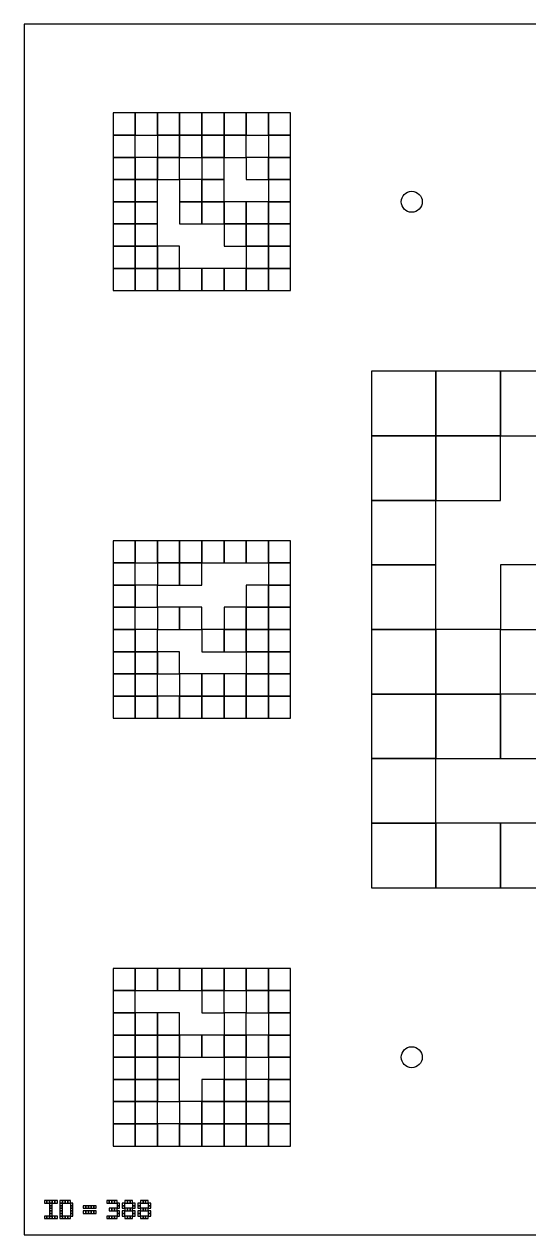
# Model space of a CAD drawing. Extents: x 0 to 1260, y 0 to 1580.
# Drawn here: x 0 to 125, y 320 to 620 of the extents above; entities that cross this region are included whole.
import ezdxf

# ---------------------------------------------------------------- set-up
doc = ezdxf.new("R2010")
doc.units = 0
for name, color, linetype in [('BLACK_POCKET', 7, 'CONTINUOUS'), ('BOARD_TEXT', 7, 'CONTINUOUS'), ('CUT', 7, 'CONTINUOUS'), ('MOUNT_HOLE', 6, 'CONTINUOUS')]:
    doc.layers.add(name, color=color, linetype=linetype)

msp = doc.modelspace()

# ---------------------------------------------------------------- linework, layer by layer
at = {"layer": 'BLACK_POCKET'}
for p, q in [((27.5, 598), (22, 598)), ((22, 598), (22, 592.5)), ((27.5, 592.5), (27.5, 598)), ((33, 598), (27.5, 598)), ((27.5, 598), (27.5, 592.5)), ((33, 592.5), (33, 598)), ((38.5, 598), (33, 598)), ((33, 598), (33, 592.5)), ((38.5, 592.5), (38.5, 598)), ((44, 598), (38.5, 598)), ((38.5, 598), (38.5, 592.5)), ((44, 592.5), (44, 598)), ((49.5, 598), (44, 598)), ((44, 598), (44, 592.5)), ((49.5, 592.5), (49.5, 598)), ((55, 598), (49.5, 598)), ((49.5, 598), (49.5, 592.5)), ((55, 592.5), (55, 598)), ((60.5, 598), (55, 598)), ((55, 598), (55, 592.5)), ((60.5, 592.5), (60.5, 598)), ((66, 598), (60.5, 598)), ((60.5, 598), (60.5, 592.5)), ((66, 592.5), (66, 598)), ((22, 592.5), (27.5, 592.5)), ((27.5, 592.5), (22, 592.5)), ((22, 592.5), (22, 587)), ((27.5, 592.5), (33, 592.5)), ((27.5, 587), (27.5, 592.5)), ((33, 592.5), (38.5, 592.5)), ((38.5, 592.5), (33, 592.5)), ((33, 592.5), (33, 587)), ((38.5, 592.5), (44, 592.5)), ((38.5, 587), (38.5, 592.5)), ((44, 592.5), (38.5, 592.5)), ((38.5, 592.5), (38.5, 587)), ((44, 592.5), (49.5, 592.5)), ((44, 587), (44, 592.5)), ((49.5, 592.5), (44, 592.5)), ((44, 592.5), (44, 587)), ((49.5, 592.5), (55, 592.5)), ((49.5, 587), (49.5, 592.5)), ((55, 592.5), (49.5, 592.5)), ((49.5, 592.5), (49.5, 587)), ((55, 592.5), (60.5, 592.5)), ((55, 587), (55, 592.5)), ((60.5, 592.5), (66, 592.5)), ((66, 592.5), (60.5, 592.5)), ((60.5, 592.5), (60.5, 587)), ((66, 587), (66, 592.5)), ((22, 587), (27.5, 587)), ((27.5, 587), (22, 587)), ((22, 587), (22, 581.5)), ((27.5, 581.5), (27.5, 587)), ((33, 587), (27.5, 587)), ((27.5, 587), (27.5, 581.5)), ((33, 587), (38.5, 587)), ((33, 581.5), (33, 587)), ((38.5, 587), (33, 587)), ((33, 587), (33, 581.5)), ((38.5, 587), (44, 587)), ((38.5, 581.5), (38.5, 587)), ((44, 587), (49.5, 587)), ((49.5, 587), (44, 587)), ((44, 587), (44, 581.5)), ((49.5, 587), (55, 587)), ((49.5, 581.5), (49.5, 587)), ((60.5, 587), (55, 587)), ((55, 587), (55, 581.5)), ((60.5, 587), (66, 587)), ((60.5, 581.5), (60.5, 587)), ((66, 587), (60.5, 587)), ((60.5, 587), (60.5, 581.5)), ((66, 581.5), (66, 587)), ((22, 581.5), (27.5, 581.5)), ((27.5, 581.5), (22, 581.5)), ((22, 581.5), (22, 576)), ((27.5, 581.5), (33, 581.5)), ((27.5, 576), (27.5, 581.5)), ((33, 581.5), (27.5, 581.5)), ((27.5, 581.5), (27.5, 576)), ((33, 581.5), (38.5, 581.5)), ((33, 576), (33, 581.5)), ((44, 581.5), (38.5, 581.5)), ((38.5, 581.5), (38.5, 576)), ((44, 581.5), (49.5, 581.5)), ((44, 576), (44, 581.5)), ((49.5, 581.5), (44, 581.5)), ((44, 581.5), (44, 576)), ((49.5, 576), (49.5, 581.5)), ((55, 581.5), (60.5, 581.5)), ((60.5, 581.5), (66, 581.5)), ((66, 581.5), (60.5, 581.5)), ((60.5, 581.5), (60.5, 576)), ((66, 576), (66, 581.5)), ((22, 576), (27.5, 576)), ((27.5, 576), (22, 576)), ((22, 576), (22, 570.5)), ((27.5, 576), (33, 576)), ((27.5, 570.5), (27.5, 576)), ((33, 576), (27.5, 576)), ((27.5, 576), (27.5, 570.5)), ((33, 570.5), (33, 576)), ((38.5, 576), (44, 576)), ((44, 576), (38.5, 576)), ((38.5, 576), (38.5, 570.5)), ((44, 576), (49.5, 576)), ((44, 570.5), (44, 576)), ((49.5, 576), (44, 576)), ((44, 576), (44, 570.5)), ((49.5, 570.5), (49.5, 576)), ((55, 576), (49.5, 576)), ((49.5, 576), (49.5, 570.5)), ((55, 570.5), (55, 576)), ((60.5, 576), (55, 576)), ((55, 576), (55, 570.5)), ((60.5, 576), (66, 576)), ((60.5, 570.5), (60.5, 576)), ((66, 576), (60.5, 576)), ((60.5, 576), (60.5, 570.5)), ((66, 570.5), (66, 576)), ((22, 570.5), (27.5, 570.5)), ((27.5, 570.5), (22, 570.5)), ((22, 570.5), (22, 565)), ((27.5, 570.5), (33, 570.5)), ((27.5, 565), (27.5, 570.5)), ((33, 570.5), (27.5, 570.5)), ((27.5, 570.5), (27.5, 565)), ((33, 565), (33, 570.5)), ((38.5, 570.5), (44, 570.5)), ((44, 570.5), (49.5, 570.5)), ((49.5, 570.5), (55, 570.5)), ((55, 570.5), (49.5, 570.5)), ((49.5, 570.5), (49.5, 565)), ((55, 570.5), (60.5, 570.5)), ((55, 565), (55, 570.5)), ((60.5, 570.5), (55, 570.5)), ((55, 570.5), (55, 565)), ((60.5, 570.5), (66, 570.5)), ((60.5, 565), (60.5, 570.5)), ((66, 570.5), (60.5, 570.5)), ((60.5, 570.5), (60.5, 565)), ((66, 565), (66, 570.5)), ((22, 565), (27.5, 565)), ((27.5, 565), (22, 565)), ((22, 565), (22, 559.5)), ((27.5, 565), (33, 565)), ((27.5, 559.5), (27.5, 565)), ((33, 565), (27.5, 565)), ((27.5, 565), (27.5, 559.5)), ((33, 559.5), (33, 565)), ((38.5, 565), (33, 565)), ((33, 565), (33, 559.5)), ((38.5, 559.5), (38.5, 565)), ((49.5, 565), (55, 565)), ((55, 565), (60.5, 565)), ((60.5, 565), (55, 565)), ((55, 565), (55, 559.5)), ((60.5, 565), (66, 565)), ((60.5, 559.5), (60.5, 565)), ((66, 565), (60.5, 565)), ((60.5, 565), (60.5, 559.5)), ((66, 559.5), (66, 565)), ((22, 559.5), (27.5, 559.5)), ((27.5, 559.5), (22, 559.5)), ((22, 559.5), (22, 554)), ((27.5, 559.5), (33, 559.5)), ((27.5, 554), (27.5, 559.5)), ((33, 559.5), (27.5, 559.5)), ((27.5, 559.5), (27.5, 554)), ((33, 559.5), (38.5, 559.5)), ((33, 554), (33, 559.5)), ((38.5, 559.5), (33, 559.5)), ((33, 559.5), (33, 554)), ((38.5, 554), (38.5, 559.5)), ((44, 559.5), (38.5, 559.5)), ((38.5, 559.5), (38.5, 554)), ((44, 554), (44, 559.5)), ((49.5, 559.5), (44, 559.5)), ((44, 559.5), (44, 554)), ((49.5, 554), (49.5, 559.5)), ((55, 559.5), (49.5, 559.5)), ((49.5, 559.5), (49.5, 554)), ((55, 559.5), (60.5, 559.5)), ((55, 554), (55, 559.5)), ((60.5, 559.5), (55, 559.5)), ((55, 559.5), (55, 554)), ((60.5, 559.5), (66, 559.5)), ((60.5, 554), (60.5, 559.5)), ((66, 559.5), (60.5, 559.5)), ((60.5, 559.5), (60.5, 554)), ((66, 554), (66, 559.5)), ((22, 554), (27.5, 554)), ((27.5, 554), (33, 554)), ((33, 554), (38.5, 554)), ((38.5, 554), (44, 554)), ((44, 554), (49.5, 554)), ((49.5, 554), (55, 554)), ((55, 554), (60.5, 554)), ((60.5, 554), (66, 554)), ((102, 534), (86, 534)), ((86, 534), (86, 518)), ((102, 518), (102, 534)), ((118, 534), (102, 534)), ((102, 534), (102, 518)), ((118, 518), (118, 534)), ((134, 534), (118, 534)), ((118, 534), (118, 518)), ((86, 518), (102, 518)), ((102, 518), (86, 518)), ((86, 518), (86, 502)), ((102, 518), (118, 518)), ((102, 502), (102, 518)), ((118, 518), (102, 518)), ((102, 518), (102, 502)), ((118, 518), (134, 518)), ((118, 502), (118, 518)), ((86, 502), (102, 502)), ((102, 502), (86, 502)), ((86, 502), (86, 486)), ((102, 502), (118, 502)), ((102, 486), (102, 502)), ((27.5, 492), (22, 492)), ((22, 492), (22, 486.5)), ((27.5, 486.5), (27.5, 492)), ((33, 492), (27.5, 492)), ((27.5, 492), (27.5, 486.5)), ((33, 486.5), (33, 492)), ((38.5, 492), (33, 492)), ((33, 492), (33, 486.5)), ((38.5, 486.5), (38.5, 492)), ((44, 492), (38.5, 492)), ((38.5, 492), (38.5, 486.5)), ((44, 486.5), (44, 492)), ((49.5, 492), (44, 492)), ((44, 492), (44, 486.5)), ((49.5, 486.5), (49.5, 492)), ((55, 492), (49.5, 492)), ((49.5, 492), (49.5, 486.5)), ((55, 486.5), (55, 492)), ((60.5, 492), (55, 492)), ((55, 492), (55, 486.5)), ((60.5, 486.5), (60.5, 492)), ((66, 492), (60.5, 492)), ((60.5, 492), (60.5, 486.5)), ((66, 486.5), (66, 492)), ((22, 486.5), (27.5, 486.5)), ((27.5, 486.5), (22, 486.5)), ((22, 486.5), (22, 481)), ((27.5, 486.5), (33, 486.5)), ((27.5, 481), (27.5, 486.5)), ((33, 486.5), (38.5, 486.5)), ((38.5, 486.5), (33, 486.5)), ((33, 486.5), (33, 481)), ((38.5, 486.5), (44, 486.5)), ((38.5, 481), (38.5, 486.5)), ((44, 486.5), (38.5, 486.5)), ((38.5, 486.5), (38.5, 481)), ((44, 486.5), (49.5, 486.5)), ((44, 481), (44, 486.5)), ((49.5, 486.5), (55, 486.5)), ((55, 486.5), (60.5, 486.5)), ((60.5, 486.5), (66, 486.5)), ((66, 486.5), (60.5, 486.5)), ((60.5, 486.5), (60.5, 481)), ((66, 481), (66, 486.5)), ((86, 486), (102, 486)), ((102, 486), (86, 486)), ((86, 486), (86, 470)), ((102, 470), (102, 486)), ((134, 486), (118, 486)), ((118, 486), (118, 470)), ((22, 481), (27.5, 481)), ((27.5, 481), (22, 481)), ((22, 481), (22, 475.5)), ((27.5, 475.5), (27.5, 481)), ((33, 481), (27.5, 481)), ((27.5, 481), (27.5, 475.5)), ((33, 481), (38.5, 481)), ((33, 475.5), (33, 481)), ((38.5, 481), (44, 481)), ((60.5, 481), (55, 481)), ((55, 481), (55, 475.5)), ((60.5, 481), (66, 481)), ((60.5, 475.5), (60.5, 481)), ((66, 481), (60.5, 481)), ((60.5, 481), (60.5, 475.5)), ((66, 475.5), (66, 481)), ((22, 475.5), (27.5, 475.5)), ((27.5, 475.5), (22, 475.5)), ((22, 475.5), (22, 470)), ((27.5, 475.5), (33, 475.5)), ((27.5, 470), (27.5, 475.5)), ((38.5, 475.5), (33, 475.5)), ((33, 475.5), (33, 470)), ((38.5, 470), (38.5, 475.5)), ((44, 475.5), (38.5, 475.5)), ((38.5, 475.5), (38.5, 470)), ((44, 470), (44, 475.5)), ((55, 475.5), (49.5, 475.5)), ((49.5, 475.5), (49.5, 470)), ((55, 475.5), (60.5, 475.5)), ((55, 470), (55, 475.5)), ((60.5, 475.5), (55, 475.5)), ((55, 475.5), (55, 470)), ((60.5, 475.5), (66, 475.5)), ((60.5, 470), (60.5, 475.5)), ((66, 475.5), (60.5, 475.5)), ((60.5, 475.5), (60.5, 470)), ((66, 470), (66, 475.5)), ((22, 470), (27.5, 470)), ((27.5, 470), (22, 470)), ((22, 470), (22, 464.5)), ((27.5, 464.5), (27.5, 470)), ((33, 470), (27.5, 470)), ((27.5, 470), (27.5, 464.5)), ((33, 470), (38.5, 470)), ((33, 464.5), (33, 470)), ((38.5, 470), (44, 470)), ((49.5, 470), (44, 470)), ((44, 470), (44, 464.5)), ((49.5, 470), (55, 470)), ((49.5, 464.5), (49.5, 470)), ((55, 470), (49.5, 470)), ((49.5, 470), (49.5, 464.5)), ((55, 470), (60.5, 470)), ((55, 464.5), (55, 470)), ((60.5, 470), (55, 470)), ((55, 470), (55, 464.5)), ((60.5, 470), (66, 470)), ((60.5, 464.5), (60.5, 470)), ((66, 470), (60.5, 470)), ((60.5, 470), (60.5, 464.5)), ((66, 464.5), (66, 470)), ((86, 470), (102, 470)), ((102, 470), (86, 470)), ((86, 470), (86, 454)), ((102, 454), (102, 470)), ((118, 470), (102, 470)), ((102, 470), (102, 454)), ((118, 470), (134, 470)), ((118, 454), (118, 470)), ((22, 464.5), (27.5, 464.5)), ((27.5, 464.5), (22, 464.5)), ((22, 464.5), (22, 459)), ((27.5, 464.5), (33, 464.5)), ((27.5, 459), (27.5, 464.5)), ((33, 464.5), (27.5, 464.5)), ((27.5, 464.5), (27.5, 459)), ((33, 459), (33, 464.5)), ((38.5, 464.5), (33, 464.5)), ((33, 464.5), (33, 459)), ((38.5, 459), (38.5, 464.5)), ((44, 464.5), (49.5, 464.5)), ((49.5, 464.5), (55, 464.5)), ((55, 464.5), (60.5, 464.5)), ((60.5, 464.5), (55, 464.5)), ((55, 464.5), (55, 459)), ((60.5, 464.5), (66, 464.5)), ((60.5, 459), (60.5, 464.5)), ((66, 464.5), (60.5, 464.5)), ((60.5, 464.5), (60.5, 459)), ((66, 459), (66, 464.5)), ((22, 459), (27.5, 459)), ((27.5, 459), (22, 459)), ((22, 459), (22, 453.5)), ((27.5, 459), (33, 459)), ((27.5, 453.5), (27.5, 459)), ((33, 459), (27.5, 459)), ((27.5, 459), (27.5, 453.5)), ((33, 459), (38.5, 459)), ((33, 453.5), (33, 459)), ((44, 459), (38.5, 459)), ((38.5, 459), (38.5, 453.5)), ((44, 453.5), (44, 459)), ((49.5, 459), (44, 459)), ((44, 459), (44, 453.5)), ((49.5, 453.5), (49.5, 459)), ((55, 459), (49.5, 459)), ((49.5, 459), (49.5, 453.5)), ((55, 459), (60.5, 459)), ((55, 453.5), (55, 459)), ((60.5, 459), (55, 459)), ((55, 459), (55, 453.5)), ((60.5, 459), (66, 459)), ((60.5, 453.5), (60.5, 459)), ((66, 459), (60.5, 459)), ((60.5, 459), (60.5, 453.5)), ((66, 453.5), (66, 459)), ((22, 453.5), (27.5, 453.5)), ((27.5, 453.5), (22, 453.5)), ((22, 453.5), (22, 448)), ((27.5, 453.5), (33, 453.5)), ((27.5, 448), (27.5, 453.5)), ((33, 453.5), (27.5, 453.5)), ((27.5, 453.5), (27.5, 448)), ((33, 448), (33, 453.5)), ((38.5, 453.5), (33, 453.5)), ((33, 453.5), (33, 448)), ((38.5, 453.5), (44, 453.5)), ((38.5, 448), (38.5, 453.5)), ((44, 453.5), (38.5, 453.5)), ((38.5, 453.5), (38.5, 448)), ((44, 453.5), (49.5, 453.5)), ((44, 448), (44, 453.5)), ((49.5, 453.5), (44, 453.5)), ((44, 453.5), (44, 448)), ((49.5, 453.5), (55, 453.5)), ((49.5, 448), (49.5, 453.5)), ((55, 453.5), (49.5, 453.5)), ((49.5, 453.5), (49.5, 448)), ((55, 453.5), (60.5, 453.5)), ((55, 448), (55, 453.5)), ((60.5, 453.5), (55, 453.5)), ((55, 453.5), (55, 448)), ((60.5, 453.5), (66, 453.5)), ((60.5, 448), (60.5, 453.5)), ((66, 453.5), (60.5, 453.5)), ((60.5, 453.5), (60.5, 448)), ((66, 448), (66, 453.5)), ((86, 454), (102, 454)), ((102, 454), (86, 454)), ((86, 454), (86, 438)), ((102, 454), (118, 454)), ((102, 438), (102, 454)), ((118, 454), (102, 454)), ((102, 454), (102, 438)), ((118, 438), (118, 454)), ((134, 454), (118, 454)), ((118, 454), (118, 438)), ((22, 448), (27.5, 448)), ((27.5, 448), (33, 448)), ((33, 448), (38.5, 448)), ((38.5, 448), (44, 448)), ((44, 448), (49.5, 448)), ((49.5, 448), (55, 448)), ((55, 448), (60.5, 448)), ((60.5, 448), (66, 448)), ((86, 438), (102, 438)), ((102, 438), (86, 438)), ((86, 438), (86, 422)), ((102, 438), (118, 438)), ((102, 422), (102, 438)), ((118, 438), (134, 438)), ((86, 422), (102, 422)), ((102, 422), (86, 422)), ((86, 422), (86, 406)), ((102, 406), (102, 422)), ((118, 422), (102, 422)), ((102, 422), (102, 406)), ((118, 406), (118, 422)), ((134, 422), (118, 422)), ((118, 422), (118, 406)), ((86, 406), (102, 406)), ((102, 406), (118, 406)), ((118, 406), (134, 406)), ((27.5, 386), (22, 386)), ((22, 386), (22, 380.5)), ((27.5, 380.5), (27.5, 386)), ((33, 386), (27.5, 386)), ((27.5, 386), (27.5, 380.5)), ((33, 380.5), (33, 386)), ((38.5, 386), (33, 386)), ((33, 386), (33, 380.5)), ((38.5, 380.5), (38.5, 386)), ((44, 386), (38.5, 386)), ((38.5, 386), (38.5, 380.5)), ((44, 380.5), (44, 386)), ((49.5, 386), (44, 386)), ((44, 386), (44, 380.5)), ((49.5, 380.5), (49.5, 386)), ((55, 386), (49.5, 386)), ((49.5, 386), (49.5, 380.5)), ((55, 380.5), (55, 386)), ((60.5, 386), (55, 386)), ((55, 386), (55, 380.5)), ((60.5, 380.5), (60.5, 386)), ((66, 386), (60.5, 386)), ((60.5, 386), (60.5, 380.5)), ((66, 380.5), (66, 386)), ((22, 380.5), (27.5, 380.5)), ((27.5, 380.5), (22, 380.5)), ((22, 380.5), (22, 375)), ((27.5, 380.5), (33, 380.5)), ((27.5, 375), (27.5, 380.5)), ((33, 380.5), (38.5, 380.5)), ((38.5, 380.5), (44, 380.5)), ((44, 380.5), (49.5, 380.5)), ((49.5, 380.5), (44, 380.5)), ((44, 380.5), (44, 375)), ((49.5, 380.5), (55, 380.5)), ((49.5, 375), (49.5, 380.5)), ((55, 380.5), (60.5, 380.5)), ((60.5, 380.5), (55, 380.5)), ((55, 380.5), (55, 375)), ((60.5, 380.5), (66, 380.5)), ((60.5, 375), (60.5, 380.5)), ((66, 380.5), (60.5, 380.5)), ((60.5, 380.5), (60.5, 375)), ((66, 375), (66, 380.5)), ((22, 375), (27.5, 375)), ((27.5, 375), (22, 375)), ((22, 375), (22, 369.5)), ((27.5, 369.5), (27.5, 375)), ((33, 375), (27.5, 375)), ((27.5, 375), (27.5, 369.5)), ((33, 369.5), (33, 375)), ((38.5, 375), (33, 375)), ((33, 375), (33, 369.5)), ((38.5, 369.5), (38.5, 375)), ((44, 375), (49.5, 375)), ((55, 375), (49.5, 375)), ((49.5, 375), (49.5, 369.5)), ((55, 375), (60.5, 375)), ((55, 369.5), (55, 375)), ((60.5, 375), (66, 375)), ((66, 375), (60.5, 375)), ((60.5, 375), (60.5, 369.5)), ((66, 369.5), (66, 375)), ((22, 369.5), (27.5, 369.5)), ((27.5, 369.5), (22, 369.5)), ((22, 369.5), (22, 364)), ((27.5, 369.5), (33, 369.5)), ((27.5, 364), (27.5, 369.5)), ((33, 369.5), (27.5, 369.5)), ((27.5, 369.5), (27.5, 364)), ((33, 369.5), (38.5, 369.5)), ((33, 364), (33, 369.5)), ((38.5, 369.5), (33, 369.5)), ((33, 369.5), (33, 364)), ((38.5, 364), (38.5, 369.5)), ((44, 369.5), (38.5, 369.5)), ((38.5, 369.5), (38.5, 364)), ((44, 364), (44, 369.5)), ((49.5, 369.5), (44, 369.5)), ((44, 369.5), (44, 364)), ((49.5, 369.5), (55, 369.5)), ((49.5, 364), (49.5, 369.5)), ((55, 369.5), (49.5, 369.5)), ((49.5, 369.5), (49.5, 364)), ((55, 364), (55, 369.5)), ((60.5, 369.5), (55, 369.5)), ((55, 369.5), (55, 364)), ((60.5, 369.5), (66, 369.5)), ((60.5, 364), (60.5, 369.5)), ((66, 369.5), (60.5, 369.5)), ((60.5, 369.5), (60.5, 364)), ((66, 364), (66, 369.5)), ((22, 364), (27.5, 364)), ((27.5, 364), (22, 364)), ((22, 364), (22, 358.5)), ((27.5, 364), (33, 364)), ((27.5, 358.5), (27.5, 364)), ((33, 364), (27.5, 364)), ((27.5, 364), (27.5, 358.5)), ((33, 364), (38.5, 364)), ((33, 358.5), (33, 364)), ((38.5, 364), (33, 364)), ((33, 364), (33, 358.5)), ((38.5, 364), (44, 364)), ((38.5, 358.5), (38.5, 364)), ((44, 364), (49.5, 364)), ((49.5, 364), (55, 364)), ((55, 364), (49.5, 364)), ((49.5, 364), (49.5, 358.5)), ((55, 364), (60.5, 364)), ((55, 358.5), (55, 364)), ((60.5, 364), (66, 364)), ((66, 364), (60.5, 364)), ((60.5, 364), (60.5, 358.5)), ((66, 358.5), (66, 364)), ((22, 358.5), (27.5, 358.5)), ((27.5, 358.5), (22, 358.5)), ((22, 358.5), (22, 353)), ((27.5, 358.5), (33, 358.5)), ((27.5, 353), (27.5, 358.5)), ((33, 358.5), (27.5, 358.5)), ((27.5, 358.5), (27.5, 353)), ((33, 358.5), (38.5, 358.5)), ((33, 353), (33, 358.5)), ((38.5, 358.5), (33, 358.5)), ((33, 358.5), (33, 353)), ((38.5, 353), (38.5, 358.5)), ((49.5, 358.5), (44, 358.5)), ((44, 358.5), (44, 353)), ((49.5, 358.5), (55, 358.5)), ((49.5, 353), (49.5, 358.5)), ((55, 358.5), (49.5, 358.5)), ((49.5, 358.5), (49.5, 353)), ((55, 353), (55, 358.5)), ((60.5, 358.5), (55, 358.5)), ((55, 358.5), (55, 353)), ((60.5, 358.5), (66, 358.5)), ((60.5, 353), (60.5, 358.5)), ((66, 358.5), (60.5, 358.5)), ((60.5, 358.5), (60.5, 353)), ((66, 353), (66, 358.5)), ((22, 353), (27.5, 353)), ((27.5, 353), (22, 353)), ((22, 353), (22, 347.5)), ((27.5, 353), (33, 353)), ((27.5, 347.5), (27.5, 353)), ((33, 353), (27.5, 353)), ((27.5, 353), (27.5, 347.5)), ((33, 353), (38.5, 353)), ((33, 347.5), (33, 353)), ((44, 353), (38.5, 353)), ((38.5, 353), (38.5, 347.5)), ((44, 353), (49.5, 353)), ((44, 347.5), (44, 353)), ((49.5, 353), (44, 353)), ((44, 353), (44, 347.5)), ((49.5, 353), (55, 353)), ((49.5, 347.5), (49.5, 353)), ((55, 353), (49.5, 353)), ((49.5, 353), (49.5, 347.5)), ((55, 353), (60.5, 353)), ((55, 347.5), (55, 353)), ((60.5, 353), (55, 353)), ((55, 353), (55, 347.5)), ((60.5, 353), (66, 353)), ((60.5, 347.5), (60.5, 353)), ((66, 353), (60.5, 353)), ((60.5, 353), (60.5, 347.5)), ((66, 347.5), (66, 353)), ((22, 347.5), (27.5, 347.5)), ((27.5, 347.5), (22, 347.5)), ((22, 347.5), (22, 342)), ((27.5, 347.5), (33, 347.5)), ((27.5, 342), (27.5, 347.5)), ((33, 347.5), (27.5, 347.5)), ((27.5, 347.5), (27.5, 342)), ((33, 342), (33, 347.5)), ((38.5, 347.5), (33, 347.5)), ((33, 347.5), (33, 342)), ((38.5, 347.5), (44, 347.5)), ((38.5, 342), (38.5, 347.5)), ((44, 347.5), (38.5, 347.5)), ((38.5, 347.5), (38.5, 342)), ((44, 347.5), (49.5, 347.5)), ((44, 342), (44, 347.5)), ((49.5, 347.5), (44, 347.5)), ((44, 347.5), (44, 342)), ((49.5, 347.5), (55, 347.5)), ((49.5, 342), (49.5, 347.5)), ((55, 347.5), (49.5, 347.5)), ((49.5, 347.5), (49.5, 342)), ((55, 347.5), (60.5, 347.5)), ((55, 342), (55, 347.5)), ((60.5, 347.5), (55, 347.5)), ((55, 347.5), (55, 342)), ((60.5, 347.5), (66, 347.5)), ((60.5, 342), (60.5, 347.5)), ((66, 347.5), (60.5, 347.5)), ((60.5, 347.5), (60.5, 342)), ((66, 342), (66, 347.5)), ((22, 342), (27.5, 342)), ((27.5, 342), (33, 342)), ((33, 342), (38.5, 342)), ((38.5, 342), (44, 342)), ((44, 342), (49.5, 342)), ((49.5, 342), (55, 342)), ((55, 342), (60.5, 342)), ((60.5, 342), (66, 342))]:
    msp.add_line(p, q, dxfattribs=at)
at = {"layer": 'BOARD_TEXT'}
for p, q in [((5.642857, 328.5), (5, 328.5)), ((5, 328.5), (5, 327.857143)), ((5, 327.857143), (5.642857, 327.857143)), ((5.642857, 327.857143), (5.642857, 328.5)), ((6.285714, 328.5), (5.642857, 328.5)), ((5.642857, 328.5), (5.642857, 327.857143)), ((5.642857, 327.857143), (6.285714, 327.857143)), ((6.285714, 327.857143), (6.285714, 328.5)), ((6.928571, 328.5), (6.285714, 328.5)), ((6.285714, 328.5), (6.285714, 327.857143)), ((6.285714, 327.857143), (6.928571, 327.857143)), ((6.928571, 327.857143), (6.285714, 327.857143)), ((6.285714, 327.857143), (6.285714, 327.214286)), ((6.285714, 327.214286), (6.928571, 327.214286)), ((6.928571, 327.214286), (6.285714, 327.214286)), ((6.285714, 327.214286), (6.285714, 326.571429)), ((6.928571, 327.857143), (6.928571, 328.5)), ((7.571429, 328.5), (6.928571, 328.5)), ((6.928571, 328.5), (6.928571, 327.857143)), ((6.928571, 327.857143), (7.571429, 327.857143)), ((6.928571, 327.214286), (6.928571, 327.857143)), ((6.928571, 326.571429), (6.928571, 327.214286)), ((7.571429, 327.857143), (7.571429, 328.5)), ((8.214286, 328.5), (7.571429, 328.5)), ((7.571429, 328.5), (7.571429, 327.857143)), ((7.571429, 327.857143), (8.214286, 327.857143)), ((8.214286, 327.857143), (8.214286, 328.5)), ((9.5, 328.5), (8.857143, 328.5)), ((8.857143, 328.5), (8.857143, 327.857143)), ((8.857143, 327.857143), (9.5, 327.857143)), ((9.5, 327.857143), (8.857143, 327.857143)), ((8.857143, 327.857143), (8.857143, 327.214286)), ((8.857143, 327.214286), (9.5, 327.214286)), ((9.5, 327.214286), (8.857143, 327.214286)), ((8.857143, 327.214286), (8.857143, 326.571429)), ((9.5, 327.857143), (9.5, 328.5)), ((10.142857, 328.5), (9.5, 328.5)), ((9.5, 328.5), (9.5, 327.857143)), ((9.5, 327.857143), (10.142857, 327.857143)), ((9.5, 327.214286), (9.5, 327.857143)), ((9.5, 326.571429), (9.5, 327.214286)), ((10.142857, 327.857143), (10.142857, 328.5)), ((10.785714, 328.5), (10.142857, 328.5)), ((10.142857, 328.5), (10.142857, 327.857143)), ((10.142857, 327.857143), (10.785714, 327.857143)), ((10.785714, 327.857143), (10.785714, 328.5)), ((11.428571, 328.5), (10.785714, 328.5)), ((10.785714, 328.5), (10.785714, 327.857143)), ((10.785714, 327.857143), (11.428571, 327.857143)), ((11.428571, 327.857143), (11.428571, 328.5)), ((12.071429, 327.857143), (11.428571, 327.857143)), ((11.428571, 327.857143), (11.428571, 327.214286)), ((11.428571, 327.214286), (12.071429, 327.214286)), ((12.071429, 327.214286), (11.428571, 327.214286)), ((11.428571, 327.214286), (11.428571, 326.571429)), ((12.071429, 327.214286), (12.071429, 327.857143)), ((12.071429, 326.571429), (12.071429, 327.214286)), ((15.285714, 327.214286), (14.642857, 327.214286)), ((14.642857, 327.214286), (14.642857, 326.571429)), ((15.285714, 326.571429), (15.285714, 327.214286)), ((15.928571, 327.214286), (15.285714, 327.214286)), ((15.285714, 327.214286), (15.285714, 326.571429)), ((15.928571, 326.571429), (15.928571, 327.214286)), ((16.571429, 327.214286), (15.928571, 327.214286)), ((15.928571, 327.214286), (15.928571, 326.571429)), ((16.571429, 326.571429), (16.571429, 327.214286)), ((17.214286, 327.214286), (16.571429, 327.214286)), ((16.571429, 327.214286), (16.571429, 326.571429)), ((17.214286, 326.571429), (17.214286, 327.214286)), ((17.857143, 327.214286), (17.214286, 327.214286)), ((17.214286, 327.214286), (17.214286, 326.571429)), ((17.857143, 326.571429), (17.857143, 327.214286)), ((21.071429, 328.5), (20.428571, 328.5)), ((20.428571, 328.5), (20.428571, 327.857143)), ((20.428571, 327.857143), (21.071429, 327.857143)), ((21.071429, 327.857143), (21.071429, 328.5)), ((21.714286, 328.5), (21.071429, 328.5)), ((21.071429, 328.5), (21.071429, 327.857143)), ((21.071429, 327.857143), (21.714286, 327.857143)), ((21.714286, 327.857143), (21.714286, 328.5)), ((22.357143, 328.5), (21.714286, 328.5)), ((21.714286, 328.5), (21.714286, 327.857143)), ((21.714286, 327.857143), (22.357143, 327.857143)), ((22.357143, 327.857143), (22.357143, 328.5)), ((23, 328.5), (22.357143, 328.5)), ((22.357143, 328.5), (22.357143, 327.857143)), ((22.357143, 327.857143), (23, 327.857143)), ((23, 327.857143), (23, 328.5)), ((23.642857, 327.857143), (23, 327.857143)), ((23, 327.857143), (23, 327.214286)), ((23, 327.214286), (23.642857, 327.214286)), ((23.642857, 327.214286), (23, 327.214286)), ((23, 327.214286), (23, 326.571429)), ((23.642857, 327.214286), (23.642857, 327.857143)), ((23.642857, 326.571429), (23.642857, 327.214286)), ((24.928571, 327.857143), (24.285714, 327.857143)), ((24.285714, 327.857143), (24.285714, 327.214286)), ((24.285714, 327.214286), (24.928571, 327.214286)), ((24.928571, 327.214286), (24.285714, 327.214286)), ((24.285714, 327.214286), (24.285714, 326.571429)), ((25.571429, 328.5), (24.928571, 328.5)), ((24.928571, 328.5), (24.928571, 327.857143)), ((24.928571, 327.857143), (25.571429, 327.857143)), ((24.928571, 327.214286), (24.928571, 327.857143)), ((24.928571, 326.571429), (24.928571, 327.214286)), ((25.571429, 327.857143), (25.571429, 328.5)), ((26.214286, 328.5), (25.571429, 328.5)), ((25.571429, 328.5), (25.571429, 327.857143)), ((25.571429, 327.857143), (26.214286, 327.857143)), ((26.214286, 327.857143), (26.214286, 328.5)), ((26.857143, 328.5), (26.214286, 328.5)), ((26.214286, 328.5), (26.214286, 327.857143)), ((26.214286, 327.857143), (26.857143, 327.857143)), ((26.857143, 327.857143), (26.857143, 328.5)), ((27.5, 327.857143), (26.857143, 327.857143)), ((26.857143, 327.857143), (26.857143, 327.214286)), ((26.857143, 327.214286), (27.5, 327.214286)), ((27.5, 327.214286), (26.857143, 327.214286)), ((26.857143, 327.214286), (26.857143, 326.571429)), ((27.5, 327.214286), (27.5, 327.857143)), ((27.5, 326.571429), (27.5, 327.214286)), ((28.785714, 327.857143), (28.142857, 327.857143)), ((28.142857, 327.857143), (28.142857, 327.214286)), ((28.142857, 327.214286), (28.785714, 327.214286)), ((28.785714, 327.214286), (28.142857, 327.214286)), ((28.142857, 327.214286), (28.142857, 326.571429)), ((29.428571, 328.5), (28.785714, 328.5)), ((28.785714, 328.5), (28.785714, 327.857143)), ((28.785714, 327.857143), (29.428571, 327.857143)), ((28.785714, 327.214286), (28.785714, 327.857143)), ((28.785714, 326.571429), (28.785714, 327.214286)), ((29.428571, 327.857143), (29.428571, 328.5)), ((30.071429, 328.5), (29.428571, 328.5)), ((29.428571, 328.5), (29.428571, 327.857143)), ((29.428571, 327.857143), (30.071429, 327.857143)), ((30.071429, 327.857143), (30.071429, 328.5)), ((30.714286, 328.5), (30.071429, 328.5)), ((30.071429, 328.5), (30.071429, 327.857143)), ((30.071429, 327.857143), (30.714286, 327.857143)), ((30.714286, 327.857143), (30.714286, 328.5)), ((31.357143, 327.857143), (30.714286, 327.857143)), ((30.714286, 327.857143), (30.714286, 327.214286)), ((30.714286, 327.214286), (31.357143, 327.214286)), ((31.357143, 327.214286), (30.714286, 327.214286)), ((30.714286, 327.214286), (30.714286, 326.571429)), ((31.357143, 327.214286), (31.357143, 327.857143)), ((31.357143, 326.571429), (31.357143, 327.214286)), ((5.642857, 324.642857), (5, 324.642857)), ((5, 324.642857), (5, 324)), ((5, 324), (5.642857, 324)), ((5.642857, 324), (5.642857, 324.642857)), ((6.285714, 324.642857), (5.642857, 324.642857)), ((5.642857, 324.642857), (5.642857, 324)), ((5.642857, 324), (6.285714, 324)), ((6.285714, 326.571429), (6.928571, 326.571429)), ((6.928571, 326.571429), (6.285714, 326.571429)), ((6.285714, 326.571429), (6.285714, 325.928571)), ((6.285714, 325.928571), (6.928571, 325.928571)), ((6.928571, 325.928571), (6.285714, 325.928571)), ((6.285714, 325.928571), (6.285714, 325.285714)), ((6.285714, 325.285714), (6.928571, 325.285714)), ((6.928571, 325.285714), (6.285714, 325.285714)), ((6.285714, 325.285714), (6.285714, 324.642857)), ((6.285714, 324.642857), (6.928571, 324.642857)), ((6.285714, 324), (6.285714, 324.642857)), ((6.928571, 324.642857), (6.285714, 324.642857)), ((6.285714, 324.642857), (6.285714, 324)), ((6.285714, 324), (6.928571, 324)), ((6.928571, 325.928571), (6.928571, 326.571429)), ((6.928571, 325.285714), (6.928571, 325.928571)), ((6.928571, 324.642857), (6.928571, 325.285714)), ((6.928571, 324), (6.928571, 324.642857)), ((7.571429, 324.642857), (6.928571, 324.642857)), ((6.928571, 324.642857), (6.928571, 324)), ((6.928571, 324), (7.571429, 324)), ((7.571429, 324), (7.571429, 324.642857)), ((8.214286, 324.642857), (7.571429, 324.642857)), ((7.571429, 324.642857), (7.571429, 324)), ((7.571429, 324), (8.214286, 324)), ((8.214286, 324), (8.214286, 324.642857)), ((8.857143, 326.571429), (9.5, 326.571429)), ((9.5, 326.571429), (8.857143, 326.571429)), ((8.857143, 326.571429), (8.857143, 325.928571)), ((8.857143, 325.928571), (9.5, 325.928571)), ((9.5, 325.928571), (8.857143, 325.928571)), ((8.857143, 325.928571), (8.857143, 325.285714)), ((8.857143, 325.285714), (9.5, 325.285714)), ((9.5, 325.285714), (8.857143, 325.285714)), ((8.857143, 325.285714), (8.857143, 324.642857)), ((8.857143, 324.642857), (9.5, 324.642857)), ((9.5, 324.642857), (8.857143, 324.642857)), ((8.857143, 324.642857), (8.857143, 324)), ((8.857143, 324), (9.5, 324)), ((9.5, 325.928571), (9.5, 326.571429)), ((9.5, 325.285714), (9.5, 325.928571)), ((9.5, 324.642857), (9.5, 325.285714)), ((9.5, 324), (9.5, 324.642857)), ((10.142857, 324.642857), (9.5, 324.642857)), ((9.5, 324.642857), (9.5, 324)), ((9.5, 324), (10.142857, 324)), ((10.142857, 324), (10.142857, 324.642857)), ((10.785714, 324.642857), (10.142857, 324.642857)), ((10.142857, 324.642857), (10.142857, 324)), ((10.142857, 324), (10.785714, 324)), ((10.785714, 324), (10.785714, 324.642857)), ((11.428571, 324.642857), (10.785714, 324.642857)), ((10.785714, 324.642857), (10.785714, 324)), ((10.785714, 324), (11.428571, 324)), ((11.428571, 326.571429), (12.071429, 326.571429)), ((12.071429, 326.571429), (11.428571, 326.571429)), ((11.428571, 326.571429), (11.428571, 325.928571)), ((11.428571, 325.928571), (12.071429, 325.928571)), ((12.071429, 325.928571), (11.428571, 325.928571)), ((11.428571, 325.928571), (11.428571, 325.285714)), ((11.428571, 325.285714), (12.071429, 325.285714)), ((12.071429, 325.285714), (11.428571, 325.285714)), ((11.428571, 325.285714), (11.428571, 324.642857)), ((11.428571, 324.642857), (12.071429, 324.642857)), ((11.428571, 324), (11.428571, 324.642857)), ((12.071429, 325.928571), (12.071429, 326.571429)), ((12.071429, 325.285714), (12.071429, 325.928571)), ((12.071429, 324.642857), (12.071429, 325.285714)), ((14.642857, 326.571429), (15.285714, 326.571429)), ((15.285714, 325.928571), (14.642857, 325.928571)), ((14.642857, 325.928571), (14.642857, 325.285714)), ((14.642857, 325.285714), (15.285714, 325.285714)), ((15.285714, 326.571429), (15.928571, 326.571429)), ((15.285714, 325.285714), (15.285714, 325.928571)), ((15.928571, 325.928571), (15.285714, 325.928571)), ((15.285714, 325.928571), (15.285714, 325.285714)), ((15.285714, 325.285714), (15.928571, 325.285714)), ((15.928571, 326.571429), (16.571429, 326.571429)), ((15.928571, 325.285714), (15.928571, 325.928571)), ((16.571429, 325.928571), (15.928571, 325.928571)), ((15.928571, 325.928571), (15.928571, 325.285714)), ((15.928571, 325.285714), (16.571429, 325.285714)), ((16.571429, 326.571429), (17.214286, 326.571429)), ((16.571429, 325.285714), (16.571429, 325.928571)), ((17.214286, 325.928571), (16.571429, 325.928571)), ((16.571429, 325.928571), (16.571429, 325.285714)), ((16.571429, 325.285714), (17.214286, 325.285714)), ((17.214286, 326.571429), (17.857143, 326.571429)), ((17.214286, 325.285714), (17.214286, 325.928571)), ((17.857143, 325.928571), (17.214286, 325.928571)), ((17.214286, 325.928571), (17.214286, 325.285714)), ((17.214286, 325.285714), (17.857143, 325.285714)), ((17.857143, 325.285714), (17.857143, 325.928571)), ((21.071429, 324.642857), (20.428571, 324.642857)), ((20.428571, 324.642857), (20.428571, 324)), ((20.428571, 324), (21.071429, 324)), ((21.714286, 326.571429), (21.071429, 326.571429)), ((21.071429, 326.571429), (21.071429, 325.928571)), ((21.071429, 325.928571), (21.714286, 325.928571)), ((21.071429, 324), (21.071429, 324.642857)), ((21.714286, 324.642857), (21.071429, 324.642857)), ((21.071429, 324.642857), (21.071429, 324)), ((21.071429, 324), (21.714286, 324)), ((21.714286, 325.928571), (21.714286, 326.571429)), ((22.357143, 326.571429), (21.714286, 326.571429)), ((21.714286, 326.571429), (21.714286, 325.928571)), ((21.714286, 325.928571), (22.357143, 325.928571)), ((21.714286, 324), (21.714286, 324.642857)), ((22.357143, 324.642857), (21.714286, 324.642857)), ((21.714286, 324.642857), (21.714286, 324)), ((21.714286, 324), (22.357143, 324)), ((22.357143, 325.928571), (22.357143, 326.571429)), ((23, 326.571429), (22.357143, 326.571429)), ((22.357143, 326.571429), (22.357143, 325.928571)), ((22.357143, 325.928571), (23, 325.928571)), ((22.357143, 324), (22.357143, 324.642857)), ((23, 324.642857), (22.357143, 324.642857)), ((22.357143, 324.642857), (22.357143, 324)), ((22.357143, 324), (23, 324)), ((23, 326.571429), (23.642857, 326.571429)), ((23, 325.928571), (23, 326.571429)), ((23.642857, 325.928571), (23, 325.928571)), ((23, 325.928571), (23, 325.285714)), ((23, 325.285714), (23.642857, 325.285714)), ((23.642857, 325.285714), (23, 325.285714)), ((23, 325.285714), (23, 324.642857)), ((23, 324.642857), (23.642857, 324.642857)), ((23, 324), (23, 324.642857)), ((23.642857, 325.285714), (23.642857, 325.928571)), ((23.642857, 324.642857), (23.642857, 325.285714)), ((24.285714, 326.571429), (24.928571, 326.571429)), ((24.928571, 325.928571), (24.285714, 325.928571)), ((24.285714, 325.928571), (24.285714, 325.285714)), ((24.285714, 325.285714), (24.928571, 325.285714)), ((24.928571, 325.285714), (24.285714, 325.285714)), ((24.285714, 325.285714), (24.285714, 324.642857)), ((24.285714, 324.642857), (24.928571, 324.642857)), ((25.571429, 326.571429), (24.928571, 326.571429)), ((24.928571, 326.571429), (24.928571, 325.928571)), ((24.928571, 325.928571), (25.571429, 325.928571)), ((24.928571, 325.285714), (24.928571, 325.928571)), ((24.928571, 324.642857), (24.928571, 325.285714)), ((25.571429, 324.642857), (24.928571, 324.642857)), ((24.928571, 324.642857), (24.928571, 324)), ((24.928571, 324), (25.571429, 324)), ((25.571429, 325.928571), (25.571429, 326.571429)), ((26.214286, 326.571429), (25.571429, 326.571429)), ((25.571429, 326.571429), (25.571429, 325.928571)), ((25.571429, 325.928571), (26.214286, 325.928571)), ((25.571429, 324), (25.571429, 324.642857)), ((26.214286, 324.642857), (25.571429, 324.642857)), ((25.571429, 324.642857), (25.571429, 324)), ((25.571429, 324), (26.214286, 324)), ((26.214286, 325.928571), (26.214286, 326.571429)), ((26.857143, 326.571429), (26.214286, 326.571429)), ((26.214286, 326.571429), (26.214286, 325.928571)), ((26.214286, 325.928571), (26.857143, 325.928571)), ((26.214286, 324), (26.214286, 324.642857)), ((26.857143, 324.642857), (26.214286, 324.642857)), ((26.214286, 324.642857), (26.214286, 324)), ((26.214286, 324), (26.857143, 324)), ((26.857143, 326.571429), (27.5, 326.571429)), ((26.857143, 325.928571), (26.857143, 326.571429)), ((27.5, 325.928571), (26.857143, 325.928571)), ((26.857143, 325.928571), (26.857143, 325.285714)), ((26.857143, 325.285714), (27.5, 325.285714)), ((27.5, 325.285714), (26.857143, 325.285714)), ((26.857143, 325.285714), (26.857143, 324.642857)), ((26.857143, 324.642857), (27.5, 324.642857)), ((26.857143, 324), (26.857143, 324.642857)), ((27.5, 325.285714), (27.5, 325.928571)), ((27.5, 324.642857), (27.5, 325.285714)), ((28.142857, 326.571429), (28.785714, 326.571429)), ((28.785714, 325.928571), (28.142857, 325.928571)), ((28.142857, 325.928571), (28.142857, 325.285714)), ((28.142857, 325.285714), (28.785714, 325.285714)), ((28.785714, 325.285714), (28.142857, 325.285714)), ((28.142857, 325.285714), (28.142857, 324.642857)), ((28.142857, 324.642857), (28.785714, 324.642857)), ((29.428571, 326.571429), (28.785714, 326.571429)), ((28.785714, 326.571429), (28.785714, 325.928571)), ((28.785714, 325.928571), (29.428571, 325.928571)), ((28.785714, 325.285714), (28.785714, 325.928571)), ((28.785714, 324.642857), (28.785714, 325.285714)), ((29.428571, 324.642857), (28.785714, 324.642857)), ((28.785714, 324.642857), (28.785714, 324)), ((28.785714, 324), (29.428571, 324)), ((29.428571, 325.928571), (29.428571, 326.571429)), ((30.071429, 326.571429), (29.428571, 326.571429)), ((29.428571, 326.571429), (29.428571, 325.928571)), ((29.428571, 325.928571), (30.071429, 325.928571)), ((29.428571, 324), (29.428571, 324.642857)), ((30.071429, 324.642857), (29.428571, 324.642857)), ((29.428571, 324.642857), (29.428571, 324)), ((29.428571, 324), (30.071429, 324)), ((30.071429, 325.928571), (30.071429, 326.571429)), ((30.714286, 326.571429), (30.071429, 326.571429)), ((30.071429, 326.571429), (30.071429, 325.928571)), ((30.071429, 325.928571), (30.714286, 325.928571)), ((30.071429, 324), (30.071429, 324.642857)), ((30.714286, 324.642857), (30.071429, 324.642857)), ((30.071429, 324.642857), (30.071429, 324)), ((30.071429, 324), (30.714286, 324)), ((30.714286, 326.571429), (31.357143, 326.571429)), ((30.714286, 325.928571), (30.714286, 326.571429)), ((31.357143, 325.928571), (30.714286, 325.928571)), ((30.714286, 325.928571), (30.714286, 325.285714)), ((30.714286, 325.285714), (31.357143, 325.285714)), ((31.357143, 325.285714), (30.714286, 325.285714)), ((30.714286, 325.285714), (30.714286, 324.642857)), ((30.714286, 324.642857), (31.357143, 324.642857)), ((30.714286, 324), (30.714286, 324.642857)), ((31.357143, 325.285714), (31.357143, 325.928571)), ((31.357143, 324.642857), (31.357143, 325.285714))]:
    msp.add_line(p, q, dxfattribs=at)
at = {"layer": 'CUT'}
for p, q in [((300, 620), (0, 620)), ((0, 620), (0, 320)), ((0, 320), (300, 320))]:
    msp.add_line(p, q, dxfattribs=at)
at = {"layer": 'MOUNT_HOLE'}
for centre in [(96, 576), (96, 364)]:
    msp.add_circle(centre, 2.6, dxfattribs=at)

doc.saveas('drawing.dxf')
